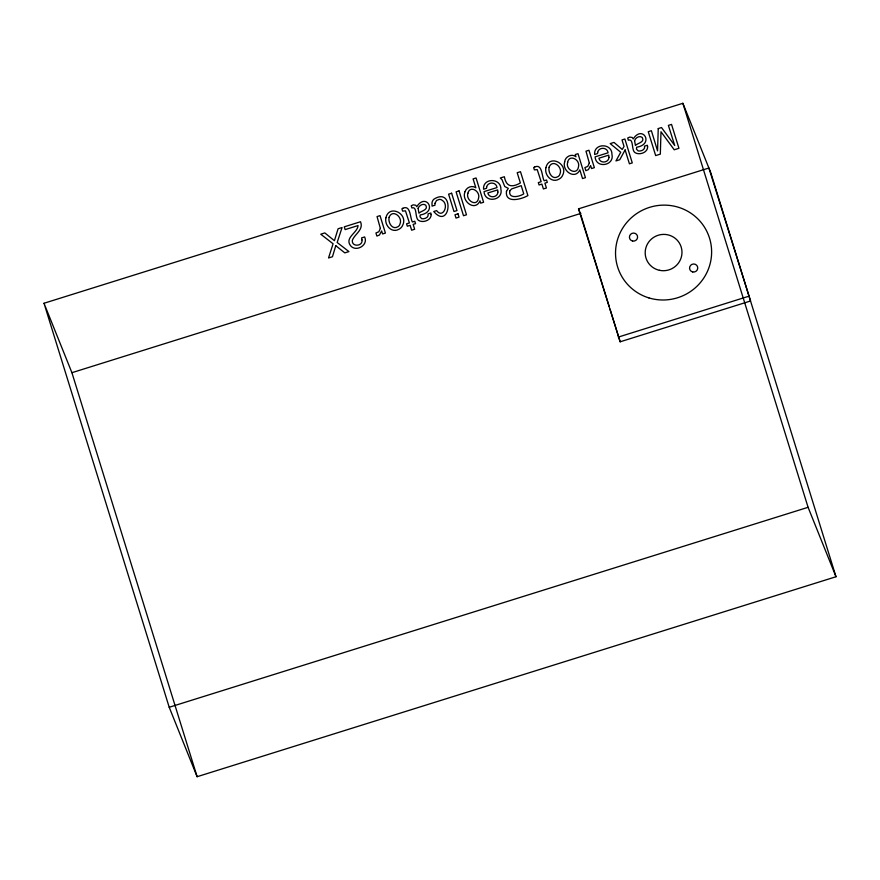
<?xml version="1.0" encoding="UTF-8"?>
<svg xmlns="http://www.w3.org/2000/svg" width="880" height="880" viewBox="0 0 880 880"><rect width="100%" height="100%" fill="white"/><g stroke="black" fill="none" stroke-linecap="round" stroke-linejoin="round"><path stroke-width="1.32" d="M44 303.259L682.88 103.29L710.787 172.733L836 576.741L197.12 776.71L169.213 707.267L44 303.259L71.918 372.691L197.12 776.71M578.512 208.835L708.895 168.025L750.541 300.993L620.158 341.803L578.512 208.835L580.404 213.543M71.918 372.691L580.921 213.378M618.266 337.095L748.649 296.285M169.213 707.267L808.082 507.309L836 576.741M682.88 103.29L808.082 507.309M580.811 214.852L609.202 306.46M610.016 309.078L620.158 341.803M567.655 162.338C565.246 170.148 577.5 175.901 578.545 166.474C580.184 159.434 569.008 153.901 567.655 162.338M431.145 214.555C431.409 220.374 422.653 223.311 418.407 220.286C414.766 217.745 417.428 205.898 411.895 207.955L411.224 205.788L413.182 204.853L415.756 205.227L416.768 206.679C426.195 192.049 438.141 212.179 420.189 214.962L419.991 216.876L421.751 218.713C424.622 219.219 429.066 217.47 428.065 213.884L430.848 213.015L431.145 214.555M647.614 146.806C647.867 152.625 639.122 155.551 634.876 152.526C631.235 149.996 633.897 138.138 628.364 140.206L627.693 138.039L629.651 137.104L632.214 137.478L633.226 138.93C642.664 124.3 654.61 144.43 636.658 147.202L636.46 149.127L638.22 150.953C641.091 151.459 645.535 149.721 644.534 146.135L647.306 145.266L647.614 146.806M361.977 239.899C363.132 246.378 351.538 247.335 352.33 240.361C354.662 233.926 363.891 229.933 360.536 221.749L344.278 226.831L345.136 229.603L358.072 225.555C357.544 232.87 344.454 237.545 350.504 245.652C355.828 252.439 368.676 245.256 364.617 236.951L361.592 237.908L361.977 239.899M435.006 203.302L434.962 205.216L432.058 206.118L432.003 202.851A6.369 6.259 -21.9 0 1 433.818 199.243C454.938 185.845 450.439 230.934 433.741 211.519L436.634 210.617C442.86 219.131 449.515 204.633 442.189 200.343A3.828 3.762 -21.9 0 0 439.263 199.419L436.524 200.464L435.006 203.302M658.24 128.568L657.558 150.887L651.387 130.713L648.252 131.692L655.666 155.584L660.33 154.132L660.99 131.758L674.234 149.776L678.942 148.302L671.539 124.41L668.393 125.389L674.729 145.519L661.507 127.545L658.24 128.568M389.114 217.294C387.904 222.266 392.018 230.263 397.87 226.787A4.246 4.169 -21.9 0 0 399.971 224.015C403.106 216.975 392.304 208.692 389.114 217.294M549.109 167.211C547.899 172.183 552.024 180.18 557.865 176.704A4.246 4.169 -21.9 0 0 559.966 173.943C563.101 166.903 552.31 158.62 549.109 167.211M467.885 193.248C465.498 200.365 476.905 207.504 478.544 198.231C480.656 191.257 469.898 184.789 467.885 193.248M564.674 161.843C561.748 170.995 575.146 180.147 579.843 169.895L582.538 178.563L585.431 177.661L577.995 153.681L575.256 154.539L575.938 156.772C571.868 153.241 565.037 156.64 564.674 161.843M385.924 217.734C384.186 225.115 391.71 233.651 399.102 229.163A7.656 7.524 -21.9 0 0 402.622 225.379C408.628 213.763 389.136 203.973 385.924 217.734M545.919 167.651C544.181 175.032 551.705 183.579 559.108 179.08A7.656 7.524 -21.9 0 0 562.628 175.307C568.623 163.691 549.142 153.89 545.919 167.651M486.618 187.088L486.508 188.309L483.582 189.233C482.537 177.661 501.16 177.727 500.885 189.2C503.58 200.53 484.77 203.621 484.055 191.62L497.035 187.55C496.309 181.709 487.674 181.621 486.618 187.088M597.674 152.328L597.564 153.549L594.638 154.473C593.593 142.901 612.216 142.967 611.941 154.44C614.636 165.77 595.815 168.861 595.111 156.86L608.091 152.79C607.365 146.949 598.73 146.872 597.674 152.328M506.462 191.367C504.878 204.006 521.906 199.177 527.89 195.58L520.487 171.688L517.198 172.711L520.377 182.963C511.588 187.957 506.187 186.582 504.35 176.737L500.313 178.002L501.996 179.663L504.757 186.516L508.299 188.375L506.462 191.367M418.11 208.318L418.946 213.191C421.289 210.727 428.692 209.99 425.744 205.172C423.093 203.027 419.1 205.502 418.11 208.318M634.579 140.558L635.415 145.442C637.758 142.978 645.161 142.241 642.213 137.423C639.562 135.267 635.569 137.753 634.579 140.558M465.069 191.642C460.922 200.948 475.112 212.157 479.985 200.849L480.7 203.159L483.593 202.246L476.069 177.969L473.088 178.893L475.849 187.792C472.12 184.943 466.345 187.297 465.069 191.642M509.806 190.828C508.134 199.342 519.728 196.702 523.743 193.831L521.213 185.658L511.599 188.914L509.806 190.828M380.38 228.437L378.818 231.781L375.936 232.98L376.893 236.071L379.445 235.015L381.656 230.945L382.591 233.959L385.418 233.068L380.017 215.644L377.036 216.579L380.38 228.437M589.325 163.042L587.763 166.386L584.881 167.585L585.838 170.676L588.39 169.62L590.601 165.55L591.536 168.553L594.363 167.673L588.962 150.249L585.981 151.184L589.325 163.042M497.893 192.082C497.75 197.692 488.994 198.616 487.839 192.984L497.673 189.904L497.893 192.082M608.949 157.322C608.806 162.932 600.05 163.856 598.884 158.224L608.729 155.144L608.949 157.322M335.775 245.685L332.453 256.751L328.537 257.972L333.08 243.771L320.738 234.201L324.819 232.925L334.411 240.702L338.096 228.767L342.067 227.524L337.161 242.495L348.931 251.592L344.806 252.879L335.775 245.685M625.119 149.93L619.773 159.72L615.967 160.908L620.73 152.262L610.192 143.605L613.998 142.417L622.237 149.468L624.041 146.443L622.017 139.909L624.877 139.007L632.28 162.91L629.42 163.801L625.119 149.93M402.908 208.252L401.907 208.791L402.622 211.101L405.482 210.859L409.398 222.937L406.571 223.828L407.308 226.215L410.135 225.335L411.642 230.197L414.656 229.251L413.149 224.389L415.547 223.641L414.799 221.254L412.401 222.002C410.003 218.218 410.795 204.534 402.908 208.252M534.666 167.013L533.665 167.563L534.38 169.873L537.229 169.62L541.156 181.698L538.318 182.589L539.066 184.976L541.893 184.096L543.4 188.958L546.414 188.012L544.896 183.15L547.294 182.402L546.557 180.015L544.159 180.763C541.761 176.979 542.553 163.295 534.666 167.013M451.627 193.237L448.602 194.183L453.981 211.519L457.006 210.573L451.627 193.237M459.074 190.905L456.093 191.84L463.507 215.732L466.477 214.797L459.074 190.905M458.007 213.807L454.982 214.753L456.016 218.075L459.041 217.129L458.007 213.807M648.89 297.902A48.169 47.322 -21.9 0 0 710.545 241.978A48.169 47.322 -21.9 0 0 631.312 217.8A48.169 47.322 -21.9 0 0 648.89 297.902M659.428 270.303A18.447 18.128 -21.9 0 0 681.186 247.049A18.447 18.128 -21.9 0 0 650.133 240.317A18.447 18.128 -21.9 0 0 659.428 270.303M692.736 271.964A4.103 4.026 -21.9 0 0 697.565 266.794A4.103 4.026 -21.9 0 0 690.668 265.298A4.103 4.026 -21.9 0 0 692.736 271.964M632.588 241.043A4.103 4.026 -21.9 0 0 637.417 235.873A4.103 4.026 -21.9 0 0 630.52 234.377A4.103 4.026 -21.9 0 0 632.588 241.043"/></g></svg>
